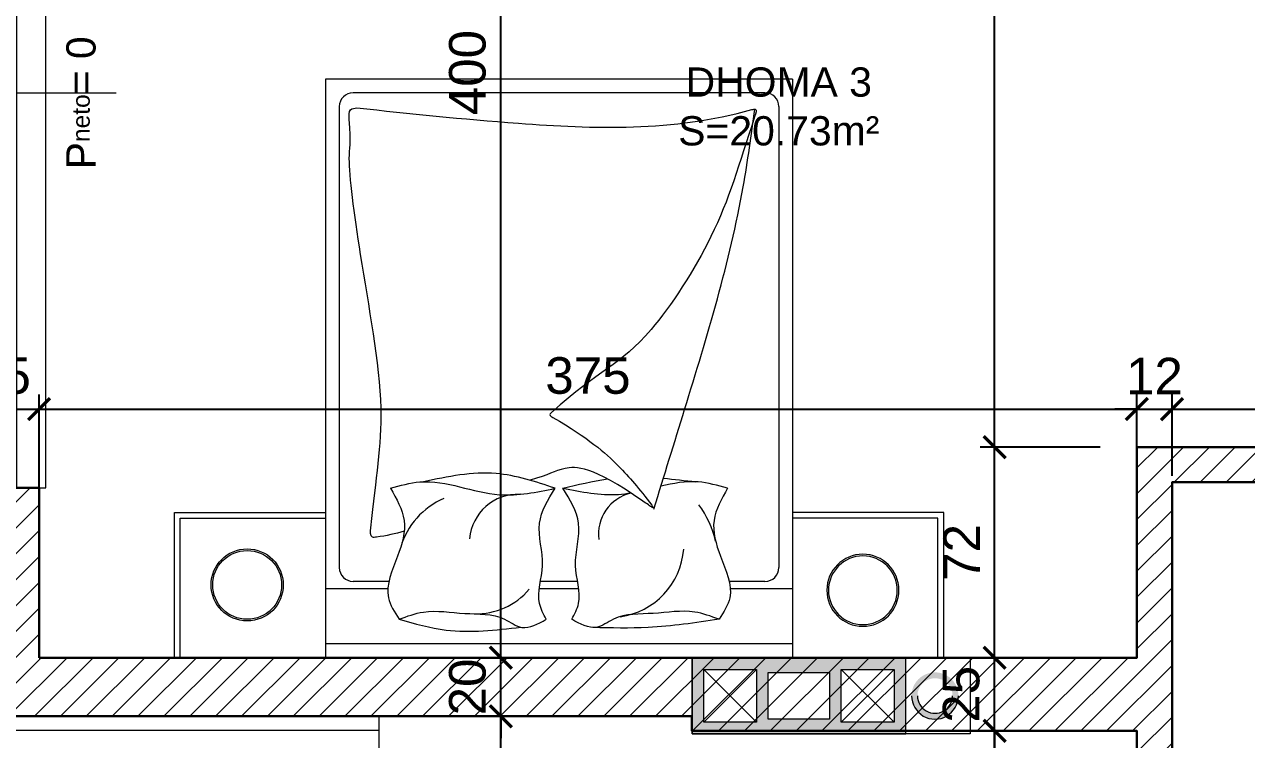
# Model space of a CAD drawing. Header units: centimetres. Extents: x 105417 to 110818, y -55119 to -48326.
# Drawn here: x 107574.4 to 107991.8, y -52510.3 to -52265.9 of the extents above; entities that cross this region are included whole.
import ezdxf

# ---------------------------------------------------------------- set-up
doc = ezdxf.new("R2010")
doc.units = ezdxf.units.CM
doc.header["$LTSCALE"] = 50
doc.header["$MEASUREMENT"] = 0
doc.layers.get('0').update_dxf_attribs({"color": 8})
doc.layers.add('BORD', color=5, linetype='Continuous')
doc.layers.add('COTE 50ème', color=1, linetype='Continuous')
doc.layers.add('DEMOL', color=7, linetype='Continuous', lineweight=60, true_color=0xe6ac00)
for name, color, linetype, lineweight in [('MACONNERIE COUPE', 7, 'Continuous', 30), ('MACONNERIE HACHURE', 253, 'Continuous', 13), ('mobilimi', 8, 'Continuous', 9), ('PERCEMENT', 253, 'Continuous', 20), ('WINDOWS', 21, 'Continuous', 5)]:
    doc.layers.add(name, color=color, linetype=linetype, lineweight=lineweight)
doc.styles.add('GENERATED_STYLE_1', font='arial.ttf')
doc.styles.add('RS_TEXT_1.50', font='arial.ttf', dxfattribs={"height": 12.5})
doc.styles.add('RS_TXT_50', font='arial.ttf', dxfattribs={"height": 12.5})
doc.dimstyles.new('RS_50CM_LINEAIRE', dxfattribs={"dimscale": 5, "dimtxt": 12.5, "dimasz": 1.5, "dimexe": 1, "dimexo": 2.5, "dimgap": 1, "dimtad": 1, "dimdec": 1, "dimrnd": 0.5, "dimdsep": 46, "dimtxsty": 'RS_TXT_50', "dimblk1": 'ARCHTICK', "dimblk2": 'ARCHTICK', "dimsah": 1, "dimcen": 2.5, "dimdle": 1, "dimclrt": 4, "dimadec": 0, "dimazin": 2, "dimtfac": 1, "dimtdec": 1, "dimtix": 1, "dimtmove": 2, "dimatfit": 3, "dimfxl": 1, "dimtolj": 1, "dimtzin": 0, "dimarcsym": 0})

# ---------------------------------------------------------------- blocks, each defined once
blk = doc.blocks.new('_ArchTick')
at = {"color": 0, "linetype": 'ByBlock', "const_width": 0.15}
blk.add_lwpolyline([(-0.5, -0.5), (0.5, 0.5)], dxfattribs=at)
blk = doc.blocks.new('*D1180')
at = {"layer": 'COTE 50ème', "color": 0, "lineweight": -2, "ltscale": 0.5, "transparency": 16777216}
for p, q in [((107253.08, -52052.36), (107253.08, -54127.36)), ((107431.85, -52057.36), (107248.08, -52057.36)), ((108207.94, -54122.36), (107248.08, -54122.36))]:
    blk.add_line(p, q, dxfattribs=at)
at = {"layer": 'Defpoints', "color": 0, "ltscale": 0.5, "transparency": 16777216}
for p in [(107444.35, -52057.36), (107253.08, -54122.36), (108220.44, -54122.36)]:
    blk.add_point(p, dxfattribs=at)
at = {"layer": 'COTE 50ème', "color": 0, "lineweight": -2, "ltscale": 0.5, "transparency": 16777216, "xscale": 7.5, "yscale": 7.5, "zscale": 7.5}
for p, rotation in [((107253.08, -52057.36), 90), ((107253.08, -54122.36), 270)]:
    blk.add_blockref('_ArchTick', p, dxfattribs=dict(at, rotation=rotation))
at = {"layer": 'COTE 50ème', "color": 4, "ltscale": 0.5, "transparency": 16777216, "insert": (107241.69, -53089.86), "char_height": 12.5, "attachment_point": 5, "rotation": 90, "style": 'RS_TXT_50'}
blk.add_mtext('\\A1;2065', dxfattribs=at)
blk = doc.blocks.new('*D1208')
at = {"layer": 'COTE 50ème', "color": 0, "lineweight": -2, "ltscale": 0.5, "transparency": 16777216}
for p, q in [((107554.35, -52449.32), (107554.35, -52392.37)), ((107579.35, -52433.84), (107579.35, -52392.37)), ((107554.35, -52397.37), (107546.85, -52397.37)), ((107554.35, -52397.37), (107579.35, -52397.37)), ((107579.35, -52397.37), (107586.85, -52397.37))]:
    blk.add_line(p, q, dxfattribs=at)
at = {"layer": 'Defpoints', "color": 0, "ltscale": 0.5, "transparency": 16777216}
for p in [(107579.35, -52397.37), (107579.35, -52446.34), (107554.35, -52461.82)]:
    blk.add_point(p, dxfattribs=at)
at = {"layer": 'COTE 50ème', "color": 0, "lineweight": -2, "ltscale": 0.5, "transparency": 16777216, "xscale": 7.5, "yscale": 7.5, "zscale": 7.5}
blk.add_blockref('_ArchTick', (107554.35, -52397.37), dxfattribs=at)
at = {"layer": 'COTE 50ème', "color": 0, "lineweight": -2, "ltscale": 0.5, "transparency": 16777216, "xscale": 7.5, "yscale": 7.5, "zscale": 7.5, "rotation": 180}
blk.add_blockref('_ArchTick', (107579.35, -52397.37), dxfattribs=at)
at = {"layer": 'COTE 50ème', "color": 4, "ltscale": 0.5, "transparency": 16777216, "insert": (107566.85, -52385.99), "char_height": 12.5, "attachment_point": 5, "style": 'RS_TXT_50'}
blk.add_mtext('\\A1;25', dxfattribs=at)
blk = doc.blocks.new('*D1209')
at = {"layer": 'COTE 50ème', "color": 0, "lineweight": -2, "ltscale": 0.5, "transparency": 16777216}
for p, q in [((107579.35, -52433.84), (107579.35, -52392.37)), ((107954.35, -52420.16), (107954.35, -52392.37)), ((107574.35, -52397.37), (107959.35, -52397.37))]:
    blk.add_line(p, q, dxfattribs=at)
at = {"layer": 'Defpoints', "color": 0, "ltscale": 0.5, "transparency": 16777216}
for p in [(107954.35, -52397.37), (107954.35, -52432.66), (107579.35, -52446.34)]:
    blk.add_point(p, dxfattribs=at)
at = {"layer": 'COTE 50ème', "color": 0, "lineweight": -2, "ltscale": 0.5, "transparency": 16777216, "xscale": 7.5, "yscale": 7.5, "zscale": 7.5, "rotation": 180}
blk.add_blockref('_ArchTick', (107579.35, -52397.37), dxfattribs=at)
at = {"layer": 'COTE 50ème', "color": 0, "lineweight": -2, "ltscale": 0.5, "transparency": 16777216, "xscale": 7.5, "yscale": 7.5, "zscale": 7.5}
blk.add_blockref('_ArchTick', (107954.35, -52397.37), dxfattribs=at)
at = {"layer": 'COTE 50ème', "color": 4, "ltscale": 0.5, "transparency": 16777216, "insert": (107766.85, -52385.98), "char_height": 12.5, "attachment_point": 5, "style": 'RS_TXT_50'}
blk.add_mtext('\\A1;375', dxfattribs=at)
blk = doc.blocks.new('*D1210')
at = {"layer": 'COTE 50ème', "color": 0, "lineweight": -2, "ltscale": 0.5, "transparency": 16777216}
for p, q in [((107954.35, -52420.16), (107954.35, -52392.37)), ((107966.35, -52420.16), (107966.35, -52392.37)), ((107954.35, -52397.37), (107946.85, -52397.37)), ((107954.35, -52397.37), (107966.35, -52397.37)), ((107966.35, -52397.37), (107973.85, -52397.37))]:
    blk.add_line(p, q, dxfattribs=at)
at = {"layer": 'Defpoints', "color": 0, "ltscale": 0.5, "transparency": 16777216}
for p in [(107966.35, -52397.37), (107954.35, -52432.66), (107966.35, -52432.66)]:
    blk.add_point(p, dxfattribs=at)
at = {"layer": 'COTE 50ème', "color": 0, "lineweight": -2, "ltscale": 0.5, "transparency": 16777216, "xscale": 7.5, "yscale": 7.5, "zscale": 7.5}
blk.add_blockref('_ArchTick', (107954.35, -52397.37), dxfattribs=at)
at = {"layer": 'COTE 50ème', "color": 0, "lineweight": -2, "ltscale": 0.5, "transparency": 16777216, "xscale": 7.5, "yscale": 7.5, "zscale": 7.5, "rotation": 180}
blk.add_blockref('_ArchTick', (107966.35, -52397.37), dxfattribs=at)
at = {"layer": 'COTE 50ème', "color": 4, "ltscale": 0.5, "transparency": 16777216, "insert": (107960.35, -52386.1), "char_height": 12.5, "attachment_point": 5, "style": 'RS_TXT_50'}
blk.add_mtext('\\A1;12', dxfattribs=at)
blk = doc.blocks.new('*D1211')
at = {"layer": 'COTE 50ème', "color": 0, "lineweight": -2, "ltscale": 0.5, "transparency": 16777216}
for p, q in [((107966.35, -52420.16), (107966.35, -52392.37)), ((108129.35, -52395.47), (108129.35, -52402.37)), ((107961.35, -52397.37), (108134.35, -52397.37))]:
    blk.add_line(p, q, dxfattribs=at)
at = {"layer": 'Defpoints', "color": 0, "ltscale": 0.5, "transparency": 16777216}
for p in [(108129.35, -52382.97), (108129.35, -52397.37), (107966.35, -52432.66)]:
    blk.add_point(p, dxfattribs=at)
at = {"layer": 'COTE 50ème', "color": 0, "lineweight": -2, "ltscale": 0.5, "transparency": 16777216, "xscale": 7.5, "yscale": 7.5, "zscale": 7.5, "rotation": 180}
blk.add_blockref('_ArchTick', (107966.35, -52397.37), dxfattribs=at)
at = {"layer": 'COTE 50ème', "color": 0, "lineweight": -2, "ltscale": 0.5, "transparency": 16777216, "xscale": 7.5, "yscale": 7.5, "zscale": 7.5}
blk.add_blockref('_ArchTick', (108129.35, -52397.37), dxfattribs=at)
at = {"layer": 'COTE 50ème', "color": 4, "ltscale": 0.5, "transparency": 16777216, "insert": (108047.85, -52385.98), "char_height": 12.5, "attachment_point": 5, "style": 'RS_TXT_50'}
blk.add_mtext('\\A1;163', dxfattribs=at)
blk = doc.blocks.new('*D1411')
at = {"layer": 'COTE 50ème', "color": 0, "lineweight": -2, "ltscale": 0.5, "transparency": 16777216}
for p, q in [((107737.1, -52802.36), (107737.1, -52497.36)), ((107740.31, -52502.36), (107732.1, -52502.36)), ((107754.81, -52797.36), (107732.1, -52797.36))]:
    blk.add_line(p, q, dxfattribs=at)
at = {"layer": 'Defpoints', "color": 0, "ltscale": 0.5, "transparency": 16777216}
for p in [(107737.1, -52502.36), (107752.81, -52502.36), (107767.31, -52797.36)]:
    blk.add_point(p, dxfattribs=at)
at = {"layer": 'COTE 50ème', "color": 0, "lineweight": -2, "ltscale": 0.5, "transparency": 16777216, "xscale": 7.5, "yscale": 7.5, "zscale": 7.5}
for p, rotation in [((107737.1, -52502.36), 90), ((107737.1, -52797.36), 270)]:
    blk.add_blockref('_ArchTick', p, dxfattribs=dict(at, rotation=rotation))
at = {"layer": 'COTE 50ème', "color": 4, "ltscale": 0.5, "transparency": 16777216, "insert": (107725.72, -52649.86), "char_height": 12.5, "attachment_point": 5, "rotation": 90, "style": 'RS_TXT_50'}
blk.add_mtext('\\A1;295', dxfattribs=at)
blk = doc.blocks.new('*D1412')
at = {"layer": 'COTE 50ème', "color": 0, "lineweight": -2, "ltscale": 0.5, "transparency": 16777216}
for p, q in [((107737.1, -52482.36), (107737.1, -52474.86)), ((107740.31, -52482.36), (107732.1, -52482.36)), ((107737.1, -52502.36), (107737.1, -52482.36)), ((107740.31, -52502.36), (107732.1, -52502.36)), ((107737.1, -52502.36), (107737.1, -52509.86))]:
    blk.add_line(p, q, dxfattribs=at)
at = {"layer": 'Defpoints', "color": 0, "ltscale": 0.5, "transparency": 16777216}
for p in [(107737.1, -52482.36), (107752.81, -52482.36), (107752.81, -52502.36)]:
    blk.add_point(p, dxfattribs=at)
at = {"layer": 'COTE 50ème', "color": 0, "lineweight": -2, "ltscale": 0.5, "transparency": 16777216, "xscale": 7.5, "yscale": 7.5, "zscale": 7.5}
for p, rotation in [((107737.1, -52482.36), 270), ((107737.1, -52502.36), 90)]:
    blk.add_blockref('_ArchTick', p, dxfattribs=dict(at, rotation=rotation))
at = {"layer": 'COTE 50ème', "color": 4, "ltscale": 0.5, "transparency": 16777216, "insert": (107725.72, -52492.36), "char_height": 12.5, "attachment_point": 5, "rotation": 90, "style": 'RS_TXT_50'}
blk.add_mtext('\\A1;20', dxfattribs=at)
blk = doc.blocks.new('*D1413')
at = {"layer": 'COTE 50ème', "color": 0, "lineweight": -2, "ltscale": 0.5, "transparency": 16777216}
for p, q in [((107737.1, -52487.36), (107737.1, -52077.36)), ((107759.89, -52082.36), (107732.1, -52082.36)), ((107740.31, -52482.36), (107732.1, -52482.36))]:
    blk.add_line(p, q, dxfattribs=at)
at = {"layer": 'Defpoints', "color": 0, "ltscale": 0.5, "transparency": 16777216}
for p in [(107737.1, -52082.36), (107772.39, -52082.36), (107752.81, -52482.36)]:
    blk.add_point(p, dxfattribs=at)
at = {"layer": 'COTE 50ème', "color": 0, "lineweight": -2, "ltscale": 0.5, "transparency": 16777216, "xscale": 7.5, "yscale": 7.5, "zscale": 7.5}
for p, rotation in [((107737.1, -52082.36), 90), ((107737.1, -52482.36), 270)]:
    blk.add_blockref('_ArchTick', p, dxfattribs=dict(at, rotation=rotation))
at = {"layer": 'COTE 50ème', "color": 4, "ltscale": 0.5, "transparency": 16777216, "insert": (107725.72, -52282.36), "char_height": 12.5, "attachment_point": 5, "rotation": 90, "style": 'RS_TXT_50'}
blk.add_mtext('\\A1;400', dxfattribs=at)
blk = doc.blocks.new('*D1429')
at = {"layer": 'COTE 50ème', "color": 0, "lineweight": -2, "ltscale": 0.5, "transparency": 16777216}
for p, q in [((107905.77, -52636.36), (107905.77, -52502.36)), ((107907.47, -52507.36), (107900.77, -52507.36)), ((107889.5, -52631.36), (107910.77, -52631.36))]:
    blk.add_line(p, q, dxfattribs=at)
at = {"layer": 'Defpoints', "color": 0, "ltscale": 0.5, "transparency": 16777216}
for p in [(107905.77, -52507.36), (107919.97, -52507.36), (107877, -52631.36)]:
    blk.add_point(p, dxfattribs=at)
at = {"layer": 'COTE 50ème', "color": 0, "lineweight": -2, "ltscale": 0.5, "transparency": 16777216, "xscale": 7.5, "yscale": 7.5, "zscale": 7.5}
for p, rotation in [((107905.77, -52507.36), 90), ((107905.77, -52631.36), 270)]:
    blk.add_blockref('_ArchTick', p, dxfattribs=dict(at, rotation=rotation))
at = {"layer": 'COTE 50ème', "color": 4, "ltscale": 0.5, "transparency": 16777216, "insert": (107894.5, -52569.36), "char_height": 12.5, "attachment_point": 5, "rotation": 90, "style": 'RS_TXT_50'}
blk.add_mtext('\\A1;124', dxfattribs=at)
blk = doc.blocks.new('*D1430')
at = {"layer": 'COTE 50ème', "color": 0, "lineweight": -2, "ltscale": 0.5, "transparency": 16777216}
for p, q in [((107905.77, -52482.36), (107905.77, -52474.86)), ((107912.21, -52482.36), (107900.77, -52482.36)), ((107905.77, -52507.36), (107905.77, -52482.36)), ((107907.47, -52507.36), (107900.77, -52507.36)), ((107905.77, -52507.36), (107905.77, -52514.86))]:
    blk.add_line(p, q, dxfattribs=at)
at = {"layer": 'Defpoints', "color": 0, "ltscale": 0.5, "transparency": 16777216}
for p in [(107905.77, -52482.36), (107924.71, -52482.36), (107919.97, -52507.36)]:
    blk.add_point(p, dxfattribs=at)
at = {"layer": 'COTE 50ème', "color": 0, "lineweight": -2, "ltscale": 0.5, "transparency": 16777216, "xscale": 7.5, "yscale": 7.5, "zscale": 7.5}
for p, rotation in [((107905.77, -52482.36), 270), ((107905.77, -52507.36), 90)]:
    blk.add_blockref('_ArchTick', p, dxfattribs=dict(at, rotation=rotation))
at = {"layer": 'COTE 50ème', "color": 4, "ltscale": 0.5, "transparency": 16777216, "insert": (107894.39, -52494.86), "char_height": 12.5, "attachment_point": 5, "rotation": 90, "style": 'RS_TXT_50'}
blk.add_mtext('\\A1;25', dxfattribs=at)
blk = doc.blocks.new('*D1431')
at = {"layer": 'COTE 50ème', "color": 0, "lineweight": -2, "ltscale": 0.5, "transparency": 16777216}
for p, q in [((107905.77, -52487.36), (107905.77, -52405.36)), ((107941.85, -52410.36), (107900.77, -52410.36)), ((107912.21, -52482.36), (107900.77, -52482.36))]:
    blk.add_line(p, q, dxfattribs=at)
at = {"layer": 'Defpoints', "color": 0, "ltscale": 0.5, "transparency": 16777216}
for p in [(107905.77, -52410.36), (107954.35, -52410.36), (107924.71, -52482.36)]:
    blk.add_point(p, dxfattribs=at)
at = {"layer": 'COTE 50ème', "color": 0, "lineweight": -2, "ltscale": 0.5, "transparency": 16777216, "xscale": 7.5, "yscale": 7.5, "zscale": 7.5}
for p, rotation in [((107905.77, -52410.36), 90), ((107905.77, -52482.36), 270)]:
    blk.add_blockref('_ArchTick', p, dxfattribs=dict(at, rotation=rotation))
at = {"layer": 'COTE 50ème', "color": 4, "ltscale": 0.5, "transparency": 16777216, "insert": (107894.5, -52446.36), "char_height": 12.5, "attachment_point": 5, "rotation": 90, "style": 'RS_TXT_50'}
blk.add_mtext('\\A1;72', dxfattribs=at)
blk = doc.blocks.new('*D1432')
at = {"layer": 'COTE 50ème', "color": 0, "lineweight": -2, "ltscale": 0.5, "transparency": 16777216}
for p, q in [((107905.77, -52415.36), (107905.77, -52077.36)), ((107962.59, -52082.36), (107900.77, -52082.36)), ((107941.85, -52410.36), (107900.77, -52410.36))]:
    blk.add_line(p, q, dxfattribs=at)
at = {"layer": 'Defpoints', "color": 0, "ltscale": 0.5, "transparency": 16777216}
for p in [(107905.77, -52082.36), (107975.09, -52082.36), (107954.35, -52410.36)]:
    blk.add_point(p, dxfattribs=at)
at = {"layer": 'COTE 50ème', "color": 0, "lineweight": -2, "ltscale": 0.5, "transparency": 16777216, "xscale": 7.5, "yscale": 7.5, "zscale": 7.5}
for p, rotation in [((107905.77, -52082.36), 90), ((107905.77, -52410.36), 270)]:
    blk.add_blockref('_ArchTick', p, dxfattribs=dict(at, rotation=rotation))
at = {"layer": 'COTE 50ème', "color": 4, "ltscale": 0.5, "transparency": 16777216, "insert": (107894.39, -52246.36), "char_height": 12.5, "attachment_point": 5, "rotation": 90, "style": 'RS_TXT_50'}
blk.add_mtext('\\A1;328', dxfattribs=at)

msp = doc.modelspace()

# ---------------------------------------------------------------- hatches: boundary and pattern name
at = {"layer": 'MACONNERIE HACHURE'}
h = msp.add_hatch(dxfattribs=at)
h.set_pattern_fill('ANSI31', color=256, scale=50, style=0)
h.paths.add_polyline_path([(107874.35, -53728.36), (107763.35, -53728.36), (107763.35, -53770.36), (107874.35, -53770.36)])
h.paths.add_polyline_path([(107866.35, -53736.36), (107771.35, -53736.36), (107771.35, -53762.36), (107866.35, -53762.36)], flags=16)
h.paths.add_polyline_path([(109325.35, -53728.36), (109214.35, -53728.36), (109214.35, -53770.36), (109325.35, -53770.36)])
h.paths.add_polyline_path([(109317.35, -53736.36), (109222.35, -53736.36), (109222.35, -53762.36), (109317.35, -53762.36)], flags=16)
h.paths.add_polyline_path([(109454.35, -52082.36), (109509.35, -52082.36), (109509.35, -52057.36), (109454.35, -52057.36)])
h.paths.add_polyline_path([(109274.35, -52057.36), (109174.35, -52057.36), (109174.35, -52082.36), (109274.35, -52082.36)])
h.paths.add_polyline_path([(107444.35, -53677.36), (107444.35, -53737.36), (107469.35, -53737.36), (107469.35, -53677.36)])
h.paths.add_polyline_path([(108556.85, -53762.36), (108531.85, -53762.36), (108531.85, -53982.36), (108556.85, -53982.36)])
h.paths.add_polyline_path([(108239.36, -53952.36), (108214.36, -53952.36), (108214.36, -54122.36), (108331.85, -54122.36), (108331.85, -54097.36), (108239.36, -54097.36)])
h.paths.add_polyline_path([(108556.85, -53982.36), (108531.85, -53982.36), (108531.85, -54122.36), (108556.85, -54122.36)])
h.paths.add_polyline_path([(108849.35, -53952.36), (108874.35, -53952.36), (108874.35, -54122.36), (108756.85, -54122.36), (108756.85, -54097.36), (108849.35, -54097.36)])
h.paths.add_polyline_path([(107469.35, -53422.36), (107444.35, -53422.36), (107444.35, -53497.36), (107469.35, -53497.36)])
h.paths.add_polyline_path([(109644.35, -53677.36), (109644.35, -53737.36), (109619.35, -53737.36), (109619.35, -53677.36)])
h.paths.add_polyline_path([(109619.35, -53342.47), (109644.35, -53342.47), (109644.35, -53397.36), (109619.35, -53397.36)])
h.paths.add_polyline_path([(107469.35, -53342.47), (107444.35, -53342.47), (107444.35, -53397.36), (107469.35, -53397.36)])
h.paths.add_polyline_path([(109619.35, -52847.36), (109644.35, -52847.36), (109644.35, -52902.25), (109619.35, -52902.25)])
h.paths.add_polyline_path([(109099.36, -53146.93), (108984.36, -53146.93), (108984.36, -53096.93), (109099.36, -53096.93)])
h.paths.add_polyline_path([(109089.36, -53136.93), (108994.36, -53136.93), (108994.36, -53106.93), (109089.36, -53106.93)], flags=16)
h.paths.add_polyline_path([(108104.35, -53147.36), (107989.35, -53147.36), (107989.35, -53097.36), (108104.35, -53097.36)])
h.paths.add_polyline_path([(108094.35, -53137.36), (107999.35, -53137.36), (107999.35, -53107.36), (108094.35, -53107.36)], flags=16)
h.paths.add_polyline_path([(108794.35, -52797.36), (108774.35, -52797.36), (108774.35, -52787.36), (108794.35, -52787.36)])
h.paths.add_polyline_path([(108849.35, -53737.36), (108756.85, -53737.36), (108756.85, -53762.36), (108849.35, -53762.36)])
h.paths.add_polyline_path([(109234.24, -53477.36), (109209.24, -53477.36), (109209.24, -53422.36), (109234.24, -53422.36)])
h.paths.add_polyline_path([(109619.35, -53062.36), (109644.35, -53062.36), (109644.35, -53182.36), (109619.35, -53182.36)])
h.paths.add_polyline_path([(108809.35, -53326.05), (108874.35, -53326.05), (108874.35, -53348.05), (108849.35, -53348.05), (108849.35, -53338.05), (108809.35, -53338.05)])
h.paths.add_polyline_path([(109619.35, -53422.36), (109644.35, -53422.36), (109644.35, -53497.36), (109619.35, -53497.36)])
h.paths.add_polyline_path([(108704.35, -52527.36), (108794.35, -52527.36), (108794.35, -52607.36), (108947.35, -52607.36), (108947.35, -52512.38), (108959.35, -52512.38), (108959.35, -52632.36), (108794.35, -52632.36), (108794.35, -52687.36), (108774.35, -52687.36), (108774.35, -52583.36), (108704.35, -52583.36), (108704.35, -52632.36), (108669.35, -52632.36), (108669.35, -52612.36), (108679.35, -52612.36), (108679.35, -52562.36), (108704.35, -52562.36), (108704.35, -52578.36), (108774.35, -52578.36), (108774.35, -52552.36), (108704.35, -52552.36)])
h.paths.add_polyline_path([(108874.35, -53702.36), (108849.35, -53702.36), (108849.35, -53440.05), (108874.35, -53440.05), (108874.35, -53477.36), (108934.35, -53477.36), (108934.35, -53502.36), (108874.35, -53502.36)])
h.paths.add_polyline_path([(108814.35, -52082.36), (108947.35, -52082.36), (108947.35, -52236.36), (108959.35, -52236.36), (108959.35, -52082.36), (108994.35, -52082.36), (108994.35, -52057.36), (108814.35, -52057.36)])
h.paths.add_polyline_path([(109509.35, -52482.36), (109509.35, -52424.25), (109534.35, -52424.25), (109534.35, -52477.36), (109644.35, -52477.36), (109644.35, -52567.36), (109619.35, -52567.36), (109619.35, -52502.36), (109286.35, -52502.36), (109286.35, -52507.36), (109134.35, -52507.36), (109134.35, -52517.36), (109122.35, -52517.36), (109122.35, -52422.36), (109061.49, -52422.36), (109061.49, -52410.36), (109134.35, -52410.36), (109134.35, -52482.36)])
h.paths.add_polyline_path([(109071.35, -52817.36), (109071.35, -52723.36), (109083.35, -52723.36), (109083.35, -52797.36), (109221.35, -52797.36), (109221.35, -52631.36), (109083.35, -52631.36), (109083.35, -52641.36), (109071.35, -52641.36), (109071.35, -52619.36), (109122.35, -52619.36), (109122.35, -52609.36), (109134.35, -52609.36), (109134.35, -52619.36), (109241.35, -52619.36), (109241.35, -52797.36), (109509.35, -52797.36), (109509.35, -52817.36)])
h.paths.add_polyline_path([(108294.35, -52797.36), (108314.35, -52797.36), (108314.35, -52787.36), (108294.35, -52787.36)])
h.paths.add_polyline_path([(108239.35, -53737.36), (108331.85, -53737.36), (108331.85, -53762.36), (108239.35, -53762.36)])
h.paths.add_polyline_path([(107859.35, -53477.36), (107884.35, -53477.36), (107884.35, -53422.36), (107859.35, -53422.36)])
h.paths.add_polyline_path([(107469.35, -53062.36), (107444.35, -53062.36), (107444.35, -53182.36), (107469.35, -53182.36)])
h.paths.add_polyline_path([(108279.35, -53326.05), (108214.35, -53326.05), (108214.35, -53348.05), (108239.35, -53348.05), (108239.35, -53338.05), (108279.35, -53338.05)])
h.paths.add_polyline_path([(108724.52, -52902.36), (108774.35, -52902.36), (108774.35, -52942.36), (108724.52, -52942.36)])
h.paths.add_polyline_path([(108564.35, -52902.36), (108604.35, -52902.36), (108604.35, -52942.36), (108564.35, -52942.36)])
h.paths.add_polyline_path([(109509.35, -52154.25), (109534.35, -52154.25), (109534.35, -52107.36), (109509.35, -52107.36)])
h.paths.add_polyline_path([(109619.35, -52797.36), (109644.35, -52797.36), (109644.35, -52747.36), (109619.35, -52747.36)])
h.paths.add_polyline_path([(108364.19, -52902.36), (108314.35, -52902.36), (108314.35, -52942.36), (108364.19, -52942.36)])
h.paths.add_polyline_path([(108524.35, -52902.36), (108484.35, -52902.36), (108484.35, -52942.36), (108524.35, -52942.36)])
h.paths.add_polyline_path([(108679.35, -52082.36), (108659.35, -52082.36), (108659.35, -52057.36), (108679.35, -52057.36)])
h.paths.add_polyline_path([(108384.35, -52527.36), (108294.35, -52527.36), (108294.35, -52607.36), (108141.35, -52607.36), (108141.35, -52512.38), (108129.35, -52512.38), (108129.35, -52632.36), (108294.35, -52632.36), (108294.35, -52687.36), (108314.35, -52687.36), (108314.35, -52583.36), (108384.35, -52583.36), (108384.35, -52632.36), (108569.35, -52632.36), (108569.35, -52612.36), (108409.35, -52612.36), (108409.35, -52562.36), (108384.35, -52562.36), (108384.35, -52578.36), (108314.35, -52578.36), (108314.35, -52552.36), (108384.35, -52552.36)])
h.paths.add_polyline_path([(107579.35, -52154.25), (107554.35, -52154.25), (107554.35, -52107.36), (107579.35, -52107.36)])
h.paths.add_polyline_path([(108559.35, -53737.36), (108576.85, -53737.36), (108576.85, -53762.36), (108511.85, -53762.36), (108511.85, -53737.36), (108529.35, -53737.36), (108529.35, -53272.36), (108559.35, -53272.36)])
h.paths.add_polyline_path([(108214.35, -53702.36), (108239.35, -53702.36), (108239.35, -53440.05), (108214.35, -53440.05), (108214.35, -53477.36), (108154.35, -53477.36), (108154.35, -53502.36), (108214.35, -53502.36)])
h.paths.add_polyline_path([(108559.35, -52082.36), (108409.35, -52082.36), (108409.35, -52057.36), (108559.35, -52057.36)])
h.paths.add_polyline_path([(108274.35, -52082.36), (108141.35, -52082.36), (108141.35, -52236.36), (108129.35, -52236.36), (108129.35, -52082.36), (107579.35, -52082.36), (107579.35, -52057.36), (108274.35, -52057.36)])
h.paths.add_polyline_path([(107579.35, -52482.36), (107579.35, -52424.25), (107554.35, -52424.25), (107554.35, -52477.36), (107444.35, -52477.36), (107444.35, -52567.36), (107469.35, -52567.36), (107469.35, -52502.36), (107802.35, -52502.36), (107802.35, -52507.36), (107954.35, -52507.36), (107954.35, -52517.36), (107966.35, -52517.36), (107966.35, -52422.36), (108027.22, -52422.36), (108027.22, -52410.36), (107954.35, -52410.36), (107954.35, -52482.36)])
h.paths.add_polyline_path([(108017.35, -52817.36), (108017.35, -52723.36), (108005.35, -52723.36), (108005.35, -52797.36), (107867.35, -52797.36), (107867.35, -52631.36), (108005.35, -52631.36), (108005.35, -52641.36), (108017.35, -52641.36), (108017.35, -52619.36), (107966.35, -52619.36), (107966.35, -52609.36), (107954.35, -52609.36), (107954.35, -52619.36), (107847.35, -52619.36), (107847.35, -52797.36), (107579.35, -52797.36), (107579.35, -52817.36)])
h.paths.add_polyline_path([(107469.35, -52797.36), (107444.35, -52797.36), (107444.35, -52747.36), (107469.35, -52747.36)])
h.paths.add_polyline_path([(107469.35, -52847.36), (107444.35, -52847.36), (107444.35, -52902.25), (107469.35, -52902.25)])
h.paths.add_polyline_path([(108947.35, -52328.36), (108704.35, -52328.36), (108704.35, -52348.36), (108947.35, -52348.36), (108947.35, -52430.38), (108959.35, -52430.38), (108959.35, -52422.36), (108969.35, -52422.36), (108969.35, -52410.36), (108959.35, -52410.36), (108959.35, -52318.36), (108947.35, -52318.36)])
h.paths.add_polyline_path([(108141.35, -52328.36), (108384.35, -52328.36), (108384.35, -52348.36), (108141.35, -52348.36), (108141.35, -52430.38), (108129.35, -52430.38), (108129.35, -52422.36), (108119.35, -52422.36), (108119.35, -52410.36), (108129.35, -52410.36), (108129.35, -52318.36), (108141.35, -52318.36)])
at = {"layer": 'PERCEMENT'}
h = msp.add_hatch(color=256, dxfattribs=at)
h.paths.add_polyline_path([(107875.39, -52482.36), (107802.39, -52482.36), (107802.39, -52508.36), (107875.39, -52508.36)])
h.paths.add_polyline_path([(107871.39, -52486.36), (107871.39, -52504.36), (107853.39, -52504.36), (107853.39, -52486.36)], flags=0)
h.paths.add_polyline_path([(107849.39, -52503.36), (107828.39, -52503.36), (107828.39, -52487.36), (107849.39, -52487.36)], flags=0)
h.paths.add_polyline_path([(107824.39, -52486.36), (107824.39, -52504.36), (107806.39, -52504.36), (107806.39, -52486.36)], flags=0)
h = msp.add_hatch(color=256, dxfattribs=at)
edge = h.paths.add_edge_path()
edge.add_ellipse((107885.39, -52495.36), major_axis=(5.66, 5.66), ratio=1, start_angle=135, end_angle=315)
edge.add_ellipse((107885.39, -52495.36), major_axis=(5.66, 5.66), ratio=1, start_angle=315, end_angle=495)
edge = h.paths.add_edge_path(flags=0)
edge.add_ellipse((107885.39, -52495.36), major_axis=(-4.24, 4.24), ratio=1, start_angle=-135, end_angle=45, ccw=False)
edge.add_ellipse((107885.39, -52495.36), major_axis=(-4.24, 4.24), ratio=1, start_angle=45, end_angle=225, ccw=False)

# ---------------------------------------------------------------- linework, layer by layer
at = {"layer": 'BORD', "lineweight": 5, "ltscale": 0.5}
msp.add_lwpolyline([(107802.39, -52482.36), (107897.39, -52482.36), (107897.39, -52508.36), (107802.39, -52508.36)], close=True, dxfattribs=at)
at = {"layer": 'MACONNERIE COUPE'}
msp.add_lwpolyline([(107579.35, -52482.36), (107579.35, -52424.25), (107554.35, -52424.25), (107554.35, -52477.36), (107444.35, -52477.36), (107444.35, -52567.36), (107469.35, -52567.36), (107469.35, -52502.36), (107802.35, -52502.36), (107802.35, -52507.36), (107954.35, -52507.36), (107954.35, -52517.36), (107966.35, -52517.36), (107966.35, -52422.36), (108027.22, -52422.36), (108027.22, -52410.36), (107954.35, -52410.36), (107954.35, -52482.36)], close=True, dxfattribs=at)
at = {"layer": 'mobilimi'}
for p, q in [((107836.74, -52284.57), (107677.2, -52284.57)), ((107677.2, -52284.57), (107677.2, -52482.36)), ((107836.74, -52284.57), (107836.74, -52482.36)), ((107827.32, -52289.28), (107686.62, -52289.28)), ((107681.91, -52293.99), (107681.91, -52451.56)), ((107832.03, -52293.99), (107832.03, -52451.56)), ((107698.86, -52456.27), (107686.62, -52456.27)), ((107763.32, -52456.27), (107750.61, -52456.27)), ((107827.32, -52456.27), (107815.08, -52456.27)), ((107698.47, -52458.79), (107677.2, -52458.79)), ((107763.71, -52458.79), (107750.22, -52458.79)), ((107836.74, -52458.79), (107815.46, -52458.79)), ((107836.74, -52477.62), (107677.2, -52477.62)), ((107677.2, -52482.36), (107625.56, -52482.36)), ((107677.2, -52482.36), (107836.74, -52482.36)), ((107888.38, -52482.36), (107836.74, -52482.36)), ((107806.39, -52486.36), (107824.39, -52486.36)), ((107828.39, -52487.36), (107849.39, -52487.36)), ((107853.39, -52486.36), (107871.39, -52486.36)), ((107695.53, -52502.36), (107536, -52502.36)), ((107695.53, -52700.16), (107695.53, -52502.36)), ((107536, -52507.1), (107695.53, -52507.1))]:
    msp.add_line(p, q, dxfattribs=at)
for points in [[(107625.56, -52482.36), (107625.56, -52432.69), (107677.2, -52432.69)], [(107888.38, -52482.36), (107888.38, -52432.69), (107836.74, -52432.69)], [(107627.56, -52482.36), (107627.56, -52434.69), (107677.2, -52434.69)], [(107886.38, -52482.36), (107886.38, -52434.69), (107836.74, -52434.69)]]:
    msp.add_lwpolyline(points, dxfattribs=at)
for centre, radius, start, end in [((107686.62, -52293.99), 4.71, 90, 180), ((107827.32, -52293.99), 4.71, 0, 90), ((107727.83, -52451.82), 25.97, 113.0951, 163.8984), ((107743.04, -52443.24), 16.75, 87.8917, 174.6963), ((107784.81, -52440.08), 14.37, 103.0208, 187.6937), ((107774.52, -52451.44), 37.03, 13.8817, 35.2218), ((107774.49, -52443.43), 25.12, 277.6562, 355.8389), ((107686.62, -52451.56), 4.71, 180, 270), ((107827.32, -52451.56), 4.71, 270, 0), ((107728.79, -52443.77), 23.57, 268.1095, 319.8448)]:
    msp.add_arc(centre, radius, start, end, dxfattribs=at)
for major_axis, start_param, end_param in [((-8.71, 8.71), 0.785398, 7.068583), ((8.31, 8.31), 2.356194490192207, 8.639379797371793)]:
    msp.add_ellipse((107650.44, -52457.46), major_axis=major_axis, ratio=1, start_param=start_param, end_param=end_param, dxfattribs=at)
at = {"layer": 'mobilimi', "extrusion": (0, 0, -1)}
for major_axis, start_param, end_param in [((8.71, 8.71), 0.785398, 7.068583), ((-8.31, 8.31), 2.356194490192207, 8.639379797371793)]:
    msp.add_ellipse((107860.76, -52459.3), major_axis=major_axis, ratio=1, start_param=start_param, end_param=end_param, dxfattribs=at)
at = {"layer": 'mobilimi'}
for points, knots in [([(107704.07, -52439.13), (107701.08, -52439.99), (107697.48, -52440.79), (107692.36, -52441.43), (107694.23, -52421.32), (107699, -52398.48), (107688.89, -52346.2), (107684.28, -52309.29), (107686.11, -52306.96), (107684.99, -52294.76), (107687.1, -52294.52), (107687.95, -52294.43)], [3985.05903, 3985.05903, 3985.05903, 3985.05903, 4080.88352, 4095.097586, 4129.948642, 4553.773643, 5047.299708, 5447.379817, 5706.978712, 5742.134282, 5766.267478, 5766.267478, 5766.267478, 5766.267478]), ([(107687.95, -52294.43), (107705.89, -52296.33), (107747.4, -52300.73), (107796.49, -52302.68), (107824.77, -52294.45), (107818.59, -52313.18), (107812.25, -52336.11), (107782.22, -52382), (107770.6, -52383.83), (107753.43, -52399.39), (107766.9, -52407.2), (107776.93, -52415.8), (107784.55, -52424.82), (107789.83, -52431.81), (107768.53, -52416.57), (107756.77, -52417.25), (107753.64, -52419.84), (107747.06, -52421.7)], [5766.267478, 5766.267478, 5766.267478, 5766.267478, 6326.544882, 7063.125625, 7075.853468, 7104.137891, 7482.255608, 7822.118426, 8365.070605, 8376.683952, 8384.467459, 8620.875161, 8806.816714, 8824.217175, 8839.174614, 9041.086843, 9254.378307, 9254.378307, 9254.378307, 9254.378307]), ([(107789.36, -52431.55), (107792.86, -52420.2), (107804.11, -52383.81), (107817.93, -52338.58), (107822.64, -52303.69), (107823.83, -52294.81)], [0, 0, 0, 0, 378.531329, 1213.951151, 1499.195268, 1499.195268, 1499.195268, 1499.195268]), ([(107755.64, -52424.45), (107748.95, -52422.2), (107734.23, -52417.26), (107718.98, -52420.46), (107710.65, -52422.21)], [0, 0, 0, 0, 220.862167, 485.908125, 485.908125, 485.908125, 485.908125]), ([(107699.39, -52424.45), (107701.46, -52428.05), (107705.69, -52435.4), (107702, -52448.36), (107696.41, -52460.12), (107700.76, -52466.8), (107702.32, -52469.21)], [0, 0, 0, 0, 126.546295, 258.531484, 412.948424, 500.192386, 500.192386, 500.192386, 500.192386]), ([(107699.39, -52424.45), (107702.74, -52423.49), (107715.06, -52419.95), (107733.85, -52429.01), (107749.31, -52425.77), (107755.64, -52424.45)], [0, 0, 0, 0, 109.214696, 402.016842, 604.685285, 604.685285, 604.685285, 604.685285]), ([(107752.59, -52469.21), (107751.65, -52467.44), (107748.62, -52461.75), (107753.1, -52450.35), (107748.14, -52436.57), (107753.23, -52428.35), (107755.64, -52424.45)], [0, 0, 0, 0, 61.879725, 199.875279, 354.011777, 493.000156, 493.000156, 493.000156, 493.000156]), ([(107761.34, -52469.21), (107762.28, -52467.44), (107765.32, -52461.75), (107760.83, -52450.35), (107765.79, -52436.57), (107760.71, -52428.35), (107758.3, -52424.45)], [0, 0, 0, 0, 61.879725, 199.875279, 354.011777, 493.000156, 493.000156, 493.000156, 493.000156]), ([(107781.58, -52426.08), (107780.14, -52426.33), (107772.39, -52427.4), (107764.62, -52425.77), (107758.3, -52424.45)], [355.798164, 355.798164, 355.798164, 355.798164, 402.016842, 604.685285, 604.685285, 604.685285, 604.685285]), ([(107814.55, -52424.45), (107811.2, -52423.49), (107803.64, -52421.31), (107796.02, -52422.74), (107791.76, -52423.75)], [0, 0, 0, 0, 109.214696, 246.634525, 246.634525, 246.634525, 246.634525]), ([(107814.55, -52424.45), (107812.47, -52428.05), (107808.25, -52435.4), (107811.94, -52448.36), (107817.52, -52460.12), (107813.18, -52466.8), (107811.61, -52469.21)], [0, 0, 0, 0, 126.546295, 258.531484, 412.948424, 500.192386, 500.192386, 500.192386, 500.192386]), ([(107702.32, -52469.21), (107705.07, -52468.19), (107712.31, -52465.52), (107724.6, -52467.77), (107736.36, -52467.04), (107744.82, -52473.63), (107749.75, -52470.83), (107752.59, -52469.21)], [0, 0, 0, 0, 92.019591, 242.309749, 388.238104, 456.828654, 550.479969, 550.479969, 550.479969, 550.479969]), ([(107811.61, -52469.21), (107808.86, -52468.19), (107801.62, -52465.52), (107789.34, -52467.77), (107777.57, -52467.04), (107769.12, -52473.63), (107764.19, -52470.83), (107761.34, -52469.21)], [0, 0, 0, 0, 92.019591, 242.309749, 388.238104, 456.828654, 550.479969, 550.479969, 550.479969, 550.479969]), ([(107702.32, -52469.21), (107707.65, -52470.71), (107721.22, -52474.56), (107735.32, -52472.91), (107743.89, -52471.91)], [0, 0, 0, 0, 174.773698, 445.939365, 445.939365, 445.939365, 445.939365]), ([(107811.61, -52469.21), (107803.56, -52470.41), (107789.25, -52472.54), (107774.8, -52472.2), (107768.48, -52472.05)], [0, 0, 0, 0, 258.790855, 459.690562, 459.690562, 459.690562, 459.690562])]:
    msp.add_open_spline(points, degree=3, knots=knots, dxfattribs=at)
for points in [[(107758.3, -52424.45), (107763.35, -52423.2), (107768.4, -52421.95), (107773.49, -52421.24)], [(107792.59, -52421.03), (107796.29, -52421.34), (107799.99, -52421.78), (107803.7, -52422.22)]]:
    msp.add_open_spline(points, degree=3, dxfattribs=at)
at = {"layer": 'PERCEMENT'}
for p, q in [((107802.39, -52482.36), (107802.39, -52508.36)), ((107875.39, -52508.36), (107875.39, -52482.36)), ((107806.39, -52504.36), (107806.39, -52486.36)), ((107824.39, -52486.36), (107806.39, -52504.36)), ((107824.39, -52504.36), (107806.39, -52486.36)), ((107824.39, -52486.36), (107824.39, -52504.36)), ((107828.39, -52503.36), (107828.39, -52487.36)), ((107849.39, -52487.36), (107849.39, -52503.36)), ((107853.39, -52504.36), (107853.39, -52486.36)), ((107871.39, -52486.36), (107853.39, -52504.36)), ((107871.39, -52504.36), (107853.39, -52486.36)), ((107871.39, -52486.36), (107871.39, -52504.36)), ((107849.39, -52503.36), (107828.39, -52503.36)), ((107802.39, -52508.36), (107875.39, -52508.36)), ((107824.39, -52504.36), (107806.39, -52504.36)), ((107871.39, -52504.36), (107853.39, -52504.36))]:
    msp.add_line(p, q, dxfattribs=at)
for major_axis in [(5.66, 5.66), (4.24, 4.24)]:
    msp.add_ellipse((107885.39, -52495.36), major_axis=major_axis, ratio=1, start_param=2.356194, end_param=5.497787, dxfattribs=at)
at = {"layer": 'WINDOWS', "color": 165}
msp.add_line((107509.66, -52289.25), (107605.66, -52289.25), dxfattribs=at)
msp.add_lwpolyline([(107571.65, -52154.25), (107571.65, -52424.25), (107581.65, -52424.25), (107581.65, -52154.25)], close=True, dxfattribs=at)

# ---------------------------------------------------------------- texts
at = {"layer": 'DEMOL', "lineweight": -2, "insert": (107832.03, -52293.99), "char_height": 10, "width": 93.9293, "attachment_point": 5, "style": 'RS_TEXT_1.50'}
msp.add_mtext('DHOMA 3\\PS=20.73m²', dxfattribs=at)
at = {"layer": 'WINDOWS', "color": 165, "insert": (107598.8, -52315.41), "char_height": 10, "attachment_point": 7, "rotation": 90, "style": 'GENERATED_STYLE_1'}
msp.add_mtext('\\A1;\\pt0;P{\\H0.6x;neto}= 0', dxfattribs=at)

# ---------------------------------------------------------------- dimensions: what is measured, and where the dimension line sits
at = {"layer": 'COTE 50ème', "ltscale": 0.5}
for base, p1, p2, picture, middle in [((107253.08, -54122.36), (107444.35, -52057.36), (108220.44, -54122.36), '*D1180', (107241.69, -53089.86)), ((107737.1, -52082.36), (107752.81, -52482.36), (107772.39, -52082.36), '*D1413', (107725.72, -52282.36)), ((107905.77, -52082.36), (107954.35, -52410.36), (107975.09, -52082.36), '*D1432', (107894.39, -52246.36)), ((107905.77, -52410.36), (107924.71, -52482.36), (107954.35, -52410.36), '*D1431', (107894.5, -52446.36)), ((107737.1, -52482.36), (107752.81, -52502.36), (107752.81, -52482.36), '*D1412', (107725.72, -52492.36)), ((107905.77, -52482.36), (107919.97, -52507.36), (107924.71, -52482.36), '*D1430', (107894.39, -52494.86)), ((107737.1, -52502.36), (107767.31, -52797.36), (107752.81, -52502.36), '*D1411', (107725.72, -52649.86)), ((107905.77, -52507.36), (107877, -52631.36), (107919.97, -52507.36), '*D1429', (107894.5, -52569.36))]:
    dim = msp.add_linear_dim(base=base, p1=p1, p2=p2, angle=90, dimstyle='RS_50CM_LINEAIRE', dxfattribs=at)
    dim.commit()
    dim.dimension.update_dxf_attribs({"geometry": picture, "text_midpoint": middle})
for base, p1, p2, picture, middle in [((107579.35, -52397.37), (107554.35, -52461.82), (107579.35, -52446.34), '*D1208', (107566.85, -52385.99)), ((107954.35, -52397.37), (107579.35, -52446.34), (107954.35, -52432.66), '*D1209', (107766.85, -52385.98)), ((107966.35, -52397.37), (107954.35, -52432.66), (107966.35, -52432.66), '*D1210', (107960.35, -52386.1)), ((108129.35, -52397.37), (107966.35, -52432.66), (108129.35, -52382.97), '*D1211', (108047.85, -52385.98))]:
    dim = msp.add_linear_dim(base=base, p1=p1, p2=p2, dimstyle='RS_50CM_LINEAIRE', dxfattribs=at)
    dim.commit()
    dim.dimension.update_dxf_attribs({"geometry": picture, "text_midpoint": middle})

doc.saveas('drawing.dxf')
